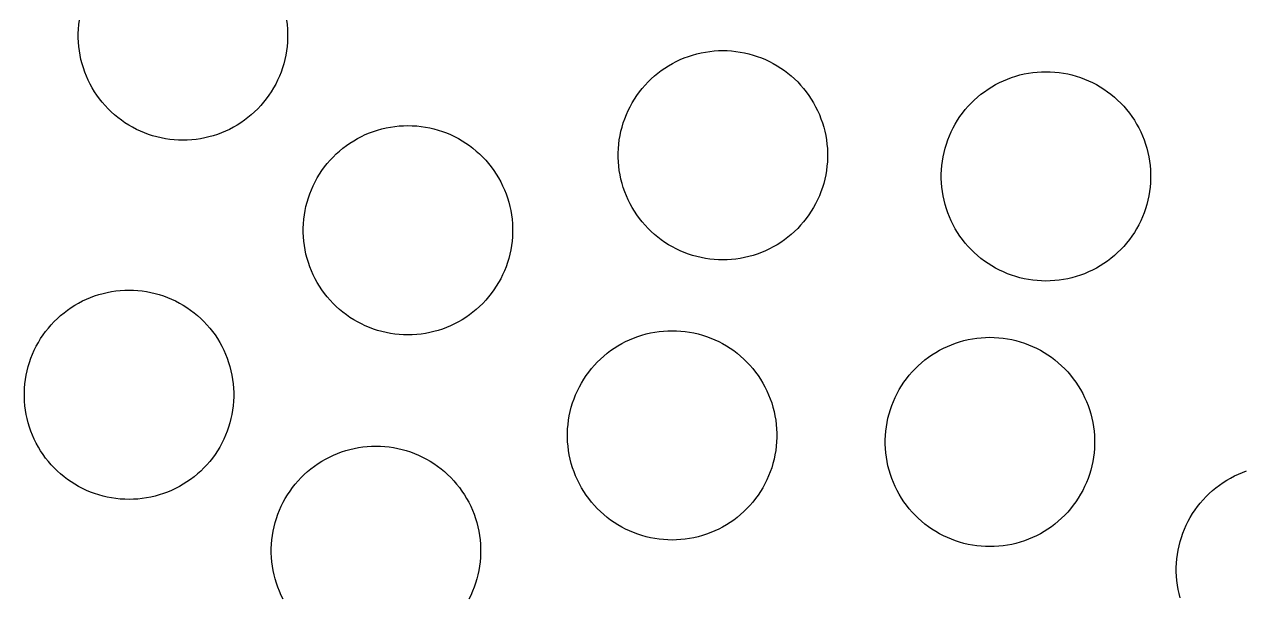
# Model space of a CAD drawing. Header units: metres. Extents: x -102 to 102, y -50 to 50.
# Drawn here: x -64.07 to -45.44, y 9.79 to 18.54 of the extents above; entities that cross this region are included whole.
import ezdxf

# ---------------------------------------------------------------- set-up
doc = ezdxf.new("R2010")
doc.units = ezdxf.units.M

msp = doc.modelspace()

# ---------------------------------------------------------------- linework, layer by layer
for p, q in [((-63.2488, 18.4035), (-63.246, 18.4704)), ((-63.246, 18.4704), (-63.2404, 18.5372)), ((-63.2404, 18.5372), (-63.232, 18.6037)), ((-60.0663, 18.6037), (-60.0579, 18.5372)), ((-60.0579, 18.5372), (-60.0523, 18.4704)), ((-60.0523, 18.4704), (-60.0495, 18.4035)), ((-63.2488, 18.3365), (-63.2488, 18.4035)), ((-63.246, 18.2695), (-63.2488, 18.3365)), ((-63.2404, 18.2027), (-63.246, 18.2695)), ((-60.0523, 18.2695), (-60.0579, 18.2027)), ((-60.0495, 18.3365), (-60.0523, 18.2695)), ((-60.0495, 18.4035), (-60.0495, 18.3365)), ((-63.232, 18.1362), (-63.2404, 18.2027)), ((-63.2208, 18.0702), (-63.232, 18.1362)), ((-60.0663, 18.1362), (-60.0775, 18.0702)), ((-60.0579, 18.2027), (-60.0663, 18.1362)), ((-53.8597, 18.0728), (-53.7952, 18.0908)), ((-53.7952, 18.0908), (-53.7299, 18.1061)), ((-53.7299, 18.1061), (-53.6641, 18.1187)), ((-53.6641, 18.1187), (-53.5978, 18.1285)), ((-53.5978, 18.1285), (-53.5312, 18.1355)), ((-53.5312, 18.1355), (-53.4643, 18.1397)), ((-53.4643, 18.1397), (-53.3973, 18.1411)), ((-53.3973, 18.1411), (-53.3303, 18.1397)), ((-53.3303, 18.1397), (-53.2634, 18.1355)), ((-53.2634, 18.1355), (-53.1968, 18.1285)), ((-53.1968, 18.1285), (-53.1305, 18.1187)), ((-53.1305, 18.1187), (-53.0646, 18.1061)), ((-53.0646, 18.1061), (-52.9994, 18.0908)), ((-52.9994, 18.0908), (-52.9348, 18.0728)), ((-63.2069, 18.0046), (-63.2208, 18.0702)), ((-63.1902, 17.9397), (-63.2069, 18.0046)), ((-63.1709, 17.8755), (-63.1902, 17.9397)), ((-60.1081, 17.9397), (-60.1275, 17.8755)), ((-60.0914, 18.0046), (-60.1081, 17.9397)), ((-60.0775, 18.0702), (-60.0914, 18.0046)), ((-54.2827, 17.8737), (-54.2261, 17.9097)), ((-54.2261, 17.9097), (-54.1681, 17.9432)), ((-54.1681, 17.9432), (-54.1087, 17.9742)), ((-54.1087, 17.9742), (-54.0481, 18.0027)), ((-54.0481, 18.0027), (-53.9863, 18.0287)), ((-53.9863, 18.0287), (-53.9235, 18.0521)), ((-53.9235, 18.0521), (-53.8597, 18.0728)), ((-52.9348, 18.0728), (-52.8711, 18.0521)), ((-52.8711, 18.0521), (-52.8083, 18.0287)), ((-52.8083, 18.0287), (-52.7465, 18.0027)), ((-52.7465, 18.0027), (-52.6859, 17.9742)), ((-52.6859, 17.9742), (-52.6265, 17.9432)), ((-52.6265, 17.9432), (-52.5685, 17.9097)), ((-52.5685, 17.9097), (-52.5119, 17.8737)), ((-63.1488, 17.8123), (-63.1709, 17.8755)), ((-63.1241, 17.7499), (-63.1488, 17.8123)), ((-63.0969, 17.6887), (-63.1241, 17.7499)), ((-60.1742, 17.7499), (-60.2014, 17.6887)), ((-60.1495, 17.8123), (-60.1742, 17.7499)), ((-60.1275, 17.8755), (-60.1495, 17.8123)), ((-54.5405, 17.6605), (-54.4926, 17.7074)), ((-54.4926, 17.7074), (-54.4428, 17.7523)), ((-54.4428, 17.7523), (-54.3911, 17.795)), ((-54.3911, 17.795), (-54.3378, 17.8355)), ((-54.3378, 17.8355), (-54.2827, 17.8737)), ((-52.5119, 17.8737), (-52.4568, 17.8355)), ((-52.4568, 17.8355), (-52.4035, 17.795)), ((-52.4035, 17.795), (-52.3518, 17.7523)), ((-52.3518, 17.7523), (-52.302, 17.7074)), ((-52.302, 17.7074), (-52.2541, 17.6605)), ((-49.1104, 17.6797), (-49.0487, 17.7057)), ((-49.0487, 17.7057), (-48.9858, 17.7291)), ((-48.9858, 17.7291), (-48.9221, 17.7498)), ((-48.9221, 17.7498), (-48.8576, 17.7678)), ((-48.8576, 17.7678), (-48.7923, 17.7831)), ((-48.7923, 17.7831), (-48.7265, 17.7957)), ((-48.7265, 17.7957), (-48.6602, 17.8055)), ((-48.6602, 17.8055), (-48.5935, 17.8125)), ((-48.5935, 17.8125), (-48.5267, 17.8167)), ((-48.5267, 17.8167), (-48.4597, 17.8181)), ((-48.4597, 17.8181), (-48.3927, 17.8167)), ((-48.3927, 17.8167), (-48.3258, 17.8125)), ((-48.3258, 17.8125), (-48.2591, 17.8055)), ((-48.2591, 17.8055), (-48.1928, 17.7957)), ((-48.1928, 17.7957), (-48.127, 17.7831)), ((-48.127, 17.7831), (-48.0618, 17.7678)), ((-48.0618, 17.7678), (-47.9972, 17.7498)), ((-47.9972, 17.7498), (-47.9335, 17.7291)), ((-47.9335, 17.7291), (-47.8707, 17.7057)), ((-47.8707, 17.7057), (-47.8089, 17.6797)), ((-63.0671, 17.6287), (-63.0969, 17.6887)), ((-63.0348, 17.57), (-63.0671, 17.6287)), ((-63.0001, 17.5126), (-63.0348, 17.57)), ((-60.2635, 17.57), (-60.2982, 17.5126)), ((-60.2312, 17.6287), (-60.2635, 17.57)), ((-60.2014, 17.6887), (-60.2312, 17.6287)), ((-54.6717, 17.5084), (-54.6301, 17.561)), ((-54.6301, 17.561), (-54.5863, 17.6117)), ((-54.5863, 17.6117), (-54.5405, 17.6605)), ((-52.2541, 17.6605), (-52.2083, 17.6117)), ((-52.2083, 17.6117), (-52.1645, 17.561)), ((-52.1645, 17.561), (-52.1228, 17.5084)), ((-49.4001, 17.5125), (-49.3451, 17.5507)), ((-49.3451, 17.5507), (-49.2885, 17.5867)), ((-49.2885, 17.5867), (-49.2305, 17.6202)), ((-49.2305, 17.6202), (-49.1711, 17.6512)), ((-49.1711, 17.6512), (-49.1104, 17.6797)), ((-47.8089, 17.6797), (-47.7482, 17.6512)), ((-47.7482, 17.6512), (-47.6889, 17.6202)), ((-47.6889, 17.6202), (-47.6308, 17.5867)), ((-47.6308, 17.5867), (-47.5742, 17.5507)), ((-47.5742, 17.5507), (-47.5192, 17.5125)), ((-62.963, 17.4568), (-63.0001, 17.5126)), ((-62.9236, 17.4026), (-62.963, 17.4568)), ((-62.882, 17.3501), (-62.9236, 17.4026)), ((-62.8382, 17.2994), (-62.882, 17.3501)), ((-60.4163, 17.3501), (-60.4601, 17.2994)), ((-60.3747, 17.4026), (-60.4163, 17.3501)), ((-60.3353, 17.4568), (-60.3747, 17.4026)), ((-60.2982, 17.5126), (-60.3353, 17.4568)), ((-54.8152, 17.2823), (-54.7829, 17.3411)), ((-54.7829, 17.3411), (-54.7482, 17.3984)), ((-54.7482, 17.3984), (-54.7111, 17.4542)), ((-54.7111, 17.4542), (-54.6717, 17.5084)), ((-52.1228, 17.5084), (-52.0835, 17.4542)), ((-52.0835, 17.4542), (-52.0464, 17.3984)), ((-52.0464, 17.3984), (-52.0117, 17.3411)), ((-52.0117, 17.3411), (-51.9794, 17.2823)), ((-49.6487, 17.2887), (-49.6028, 17.3375)), ((-49.6028, 17.3375), (-49.5549, 17.3844)), ((-49.5549, 17.3844), (-49.5051, 17.4293)), ((-49.5051, 17.4293), (-49.4535, 17.472)), ((-49.4535, 17.472), (-49.4001, 17.5125)), ((-47.5192, 17.5125), (-47.4658, 17.472)), ((-47.4658, 17.472), (-47.4142, 17.4293)), ((-47.4142, 17.4293), (-47.3644, 17.3844)), ((-47.3644, 17.3844), (-47.3165, 17.3375)), ((-47.3165, 17.3375), (-47.2706, 17.2887)), ((-62.7923, 17.2505), (-62.8382, 17.2994)), ((-62.7444, 17.2036), (-62.7923, 17.2505)), ((-62.6946, 17.1588), (-62.7444, 17.2036)), ((-62.643, 17.1161), (-62.6946, 17.1588)), ((-60.6037, 17.1588), (-60.6553, 17.1161)), ((-60.5539, 17.2036), (-60.6037, 17.1588)), ((-60.506, 17.2505), (-60.5539, 17.2036)), ((-60.4601, 17.2994), (-60.506, 17.2505)), ((-54.8969, 17.0988), (-54.8723, 17.1611)), ((-54.8723, 17.1611), (-54.845, 17.2223)), ((-54.845, 17.2223), (-54.8152, 17.2823)), ((-51.9794, 17.2823), (-51.9496, 17.2223)), ((-51.9496, 17.2223), (-51.9223, 17.1611)), ((-51.9223, 17.1611), (-51.8977, 17.0988)), ((-49.7735, 17.1312), (-49.7341, 17.1854)), ((-49.7341, 17.1854), (-49.6925, 17.2379)), ((-49.6925, 17.2379), (-49.6487, 17.2887)), ((-47.2706, 17.2887), (-47.2268, 17.2379)), ((-47.2268, 17.2379), (-47.1852, 17.1854)), ((-47.1852, 17.1854), (-47.1458, 17.1312)), ((-62.5896, 17.0755), (-62.643, 17.1161)), ((-62.5346, 17.0373), (-62.5896, 17.0755)), ((-62.478, 17.0014), (-62.5346, 17.0373)), ((-62.42, 16.9679), (-62.478, 17.0014)), ((-62.3606, 16.9368), (-62.42, 16.9679)), ((-60.8784, 16.9679), (-60.9377, 16.9368)), ((-60.8203, 17.0014), (-60.8784, 16.9679)), ((-60.7637, 17.0373), (-60.8203, 17.0014)), ((-60.7087, 17.0755), (-60.7637, 17.0373)), ((-60.6553, 17.1161), (-60.7087, 17.0755)), ((-58.6087, 16.9441), (-58.5434, 16.9594)), ((-58.5434, 16.9594), (-58.4776, 16.9719)), ((-58.4776, 16.9719), (-58.4113, 16.9817)), ((-58.4113, 16.9817), (-58.3447, 16.9887)), ((-58.3447, 16.9887), (-58.2778, 16.9929)), ((-58.2778, 16.9929), (-58.2108, 16.9943)), ((-58.2108, 16.9943), (-58.1438, 16.9929)), ((-58.1438, 16.9929), (-58.0769, 16.9887)), ((-58.0769, 16.9887), (-58.0103, 16.9817)), ((-58.0103, 16.9817), (-57.944, 16.9719)), ((-57.944, 16.9719), (-57.8781, 16.9594)), ((-57.8781, 16.9594), (-57.8129, 16.9441)), ((-54.955, 16.9064), (-54.9384, 16.9713)), ((-54.9384, 16.9713), (-54.919, 17.0355)), ((-54.919, 17.0355), (-54.8969, 17.0988)), ((-51.8977, 17.0988), (-51.8756, 17.0355)), ((-51.8756, 17.0355), (-51.8562, 16.9713)), ((-51.8562, 16.9713), (-51.8396, 16.9064)), ((-49.9074, 16.8993), (-49.8776, 16.9593)), ((-49.8776, 16.9593), (-49.8453, 17.0181)), ((-49.8453, 17.0181), (-49.8106, 17.0754)), ((-49.8106, 17.0754), (-49.7735, 17.1312)), ((-47.1458, 17.1312), (-47.1087, 17.0754)), ((-47.1087, 17.0754), (-47.074, 17.0181)), ((-47.074, 17.0181), (-47.0417, 16.9593)), ((-47.0417, 16.9593), (-47.0119, 16.8993)), ((-62.2999, 16.9083), (-62.3606, 16.9368)), ((-62.2382, 16.8823), (-62.2999, 16.9083)), ((-62.1754, 16.859), (-62.2382, 16.8823)), ((-62.1116, 16.8383), (-62.1754, 16.859)), ((-62.0471, 16.8202), (-62.1116, 16.8383)), ((-61.9818, 16.8049), (-62.0471, 16.8202)), ((-61.916, 16.7924), (-61.9818, 16.8049)), ((-61.8497, 16.7826), (-61.916, 16.7924)), ((-61.7831, 16.7756), (-61.8497, 16.7826)), ((-61.7162, 16.7714), (-61.7831, 16.7756)), ((-61.6492, 16.77), (-61.7162, 16.7714)), ((-61.5822, 16.7714), (-61.6492, 16.77)), ((-61.5153, 16.7756), (-61.5822, 16.7714)), ((-61.4486, 16.7826), (-61.5153, 16.7756)), ((-61.3823, 16.7924), (-61.4486, 16.7826)), ((-61.3165, 16.8049), (-61.3823, 16.7924)), ((-61.2513, 16.8202), (-61.3165, 16.8049)), ((-61.1867, 16.8383), (-61.2513, 16.8202)), ((-61.123, 16.859), (-61.1867, 16.8383)), ((-61.0602, 16.8823), (-61.123, 16.859)), ((-60.9984, 16.9083), (-61.0602, 16.8823)), ((-60.9377, 16.9368), (-60.9984, 16.9083)), ((-59.0396, 16.7629), (-58.9816, 16.7964)), ((-58.9816, 16.7964), (-58.9222, 16.8275)), ((-58.9222, 16.8275), (-58.8616, 16.856)), ((-58.8616, 16.856), (-58.7998, 16.882)), ((-58.7998, 16.882), (-58.737, 16.9053)), ((-58.737, 16.9053), (-58.6732, 16.9261)), ((-58.6732, 16.9261), (-58.6087, 16.9441)), ((-57.8129, 16.9441), (-57.7483, 16.9261)), ((-57.7483, 16.9261), (-57.6846, 16.9053)), ((-57.6846, 16.9053), (-57.6218, 16.882)), ((-57.6218, 16.882), (-57.56, 16.856)), ((-57.56, 16.856), (-57.4994, 16.8275)), ((-57.4994, 16.8275), (-57.44, 16.7964)), ((-57.44, 16.7964), (-57.3819, 16.7629)), ((-54.9885, 16.7083), (-54.9801, 16.7748)), ((-54.9801, 16.7748), (-54.9689, 16.8409)), ((-54.9689, 16.8409), (-54.955, 16.9064)), ((-51.8396, 16.9064), (-51.8257, 16.8409)), ((-51.8257, 16.8409), (-51.8145, 16.7748)), ((-51.8145, 16.7748), (-51.8061, 16.7083)), ((-49.9814, 16.7125), (-49.9593, 16.7758)), ((-49.9593, 16.7758), (-49.9346, 16.8381)), ((-49.9346, 16.8381), (-49.9074, 16.8993)), ((-47.0119, 16.8993), (-46.9847, 16.8381)), ((-46.9847, 16.8381), (-46.96, 16.7758)), ((-46.96, 16.7758), (-46.938, 16.7125)), ((-59.3061, 16.5607), (-59.2563, 16.6055)), ((-59.2563, 16.6055), (-59.2046, 16.6483)), ((-59.2046, 16.6483), (-59.1512, 16.6888)), ((-59.1512, 16.6888), (-59.0962, 16.727)), ((-59.0962, 16.727), (-59.0396, 16.7629)), ((-57.3819, 16.7629), (-57.3254, 16.727)), ((-57.3254, 16.727), (-57.2703, 16.6888)), ((-57.2703, 16.6888), (-57.2169, 16.6483)), ((-57.2169, 16.6483), (-57.1653, 16.6055)), ((-57.1653, 16.6055), (-57.1155, 16.5607)), ((-54.9969, 16.5746), (-54.9941, 16.6415)), ((-54.9941, 16.6415), (-54.9885, 16.7083)), ((-51.8061, 16.7083), (-51.8005, 16.6415)), ((-51.8005, 16.6415), (-51.7977, 16.5746)), ((-50.0174, 16.5834), (-50.0007, 16.6483)), ((-50.0007, 16.6483), (-49.9814, 16.7125)), ((-46.938, 16.7125), (-46.9186, 16.6483)), ((-46.9186, 16.6483), (-46.9019, 16.5834)), ((-59.4852, 16.3617), (-59.4436, 16.4142)), ((-59.4436, 16.4142), (-59.3998, 16.465)), ((-59.3998, 16.465), (-59.3539, 16.5138)), ((-59.3539, 16.5138), (-59.3061, 16.5607)), ((-57.1155, 16.5607), (-57.0676, 16.5138)), ((-57.0676, 16.5138), (-57.0218, 16.465)), ((-57.0218, 16.465), (-56.978, 16.4142)), ((-56.978, 16.4142), (-56.9363, 16.3617)), ((-54.9969, 16.5076), (-54.9969, 16.5746)), ((-54.9941, 16.4406), (-54.9969, 16.5076)), ((-54.9885, 16.3738), (-54.9941, 16.4406)), ((-51.8005, 16.4406), (-51.8061, 16.3738)), ((-51.7977, 16.5076), (-51.8005, 16.4406)), ((-51.7977, 16.5746), (-51.7977, 16.5076)), ((-50.0509, 16.3853), (-50.0425, 16.4518)), ((-50.0425, 16.4518), (-50.0313, 16.5179)), ((-50.0313, 16.5179), (-50.0174, 16.5834)), ((-46.9019, 16.5834), (-46.888, 16.5179)), ((-46.888, 16.5179), (-46.8768, 16.4518)), ((-46.8768, 16.4518), (-46.8684, 16.3853)), ((-59.5964, 16.1943), (-59.5617, 16.2517)), ((-59.5617, 16.2517), (-59.5246, 16.3075)), ((-59.5246, 16.3075), (-59.4852, 16.3617)), ((-56.9363, 16.3617), (-56.8969, 16.3075)), ((-56.8969, 16.3075), (-56.8599, 16.2517)), ((-56.8599, 16.2517), (-56.8251, 16.1943)), ((-54.9801, 16.3073), (-54.9885, 16.3738)), ((-54.9689, 16.2413), (-54.9801, 16.3073)), ((-54.955, 16.1757), (-54.9689, 16.2413)), ((-51.8257, 16.2413), (-51.8396, 16.1757)), ((-51.8145, 16.3073), (-51.8257, 16.2413)), ((-51.8061, 16.3738), (-51.8145, 16.3073)), ((-50.0593, 16.2516), (-50.0565, 16.3185)), ((-50.0593, 16.1846), (-50.0593, 16.2516)), ((-50.0565, 16.3185), (-50.0509, 16.3853)), ((-46.8684, 16.3853), (-46.8628, 16.3185)), ((-46.8628, 16.3185), (-46.86, 16.2516)), ((-46.86, 16.2516), (-46.86, 16.1846)), ((-59.6858, 16.0144), (-59.6585, 16.0756)), ((-59.6585, 16.0756), (-59.6287, 16.1356)), ((-59.6287, 16.1356), (-59.5964, 16.1943)), ((-56.8251, 16.1943), (-56.7929, 16.1356)), ((-56.7929, 16.1356), (-56.7631, 16.0756)), ((-56.7631, 16.0756), (-56.7358, 16.0144)), ((-54.9384, 16.1108), (-54.955, 16.1757)), ((-54.919, 16.0466), (-54.9384, 16.1108)), ((-54.8969, 15.9834), (-54.919, 16.0466)), ((-51.8756, 16.0466), (-51.8977, 15.9834)), ((-51.8562, 16.1108), (-51.8756, 16.0466)), ((-51.8396, 16.1757), (-51.8562, 16.1108)), ((-50.0565, 16.1176), (-50.0593, 16.1846)), ((-50.0509, 16.0508), (-50.0565, 16.1176)), ((-50.0425, 15.9843), (-50.0509, 16.0508)), ((-46.8684, 16.0508), (-46.8768, 15.9843)), ((-46.8628, 16.1176), (-46.8684, 16.0508)), ((-46.86, 16.1846), (-46.8628, 16.1176)), ((-59.7518, 15.8246), (-59.7325, 15.8888)), ((-59.7325, 15.8888), (-59.7104, 15.9521)), ((-59.7104, 15.9521), (-59.6858, 16.0144)), ((-56.7358, 16.0144), (-56.7111, 15.9521)), ((-56.7111, 15.9521), (-56.6891, 15.8888)), ((-56.6891, 15.8888), (-56.6697, 15.8246)), ((-54.8723, 15.9211), (-54.8969, 15.9834)), ((-54.845, 15.8598), (-54.8723, 15.9211)), ((-54.8152, 15.7998), (-54.845, 15.8598)), ((-51.9496, 15.8598), (-51.9794, 15.7998)), ((-51.9223, 15.9211), (-51.9496, 15.8598)), ((-51.8977, 15.9834), (-51.9223, 15.9211)), ((-50.0313, 15.9183), (-50.0425, 15.9843)), ((-50.0174, 15.8527), (-50.0313, 15.9183)), ((-50.0007, 15.7878), (-50.0174, 15.8527)), ((-46.9019, 15.8527), (-46.9186, 15.7878)), ((-46.888, 15.9183), (-46.9019, 15.8527)), ((-46.8768, 15.9843), (-46.888, 15.9183)), ((-59.7936, 15.6281), (-59.7824, 15.6942)), ((-59.7824, 15.6942), (-59.7685, 15.7597)), ((-59.7685, 15.7597), (-59.7518, 15.8246)), ((-56.6697, 15.8246), (-56.6531, 15.7597)), ((-56.6531, 15.7597), (-56.6391, 15.6942)), ((-56.6391, 15.6942), (-56.6279, 15.6281)), ((-54.7829, 15.7411), (-54.8152, 15.7998)), ((-54.7482, 15.6838), (-54.7829, 15.7411)), ((-54.7111, 15.6279), (-54.7482, 15.6838)), ((-52.0464, 15.6838), (-52.0835, 15.6279)), ((-52.0117, 15.7411), (-52.0464, 15.6838)), ((-51.9794, 15.7998), (-52.0117, 15.7411)), ((-49.9814, 15.7236), (-50.0007, 15.7878)), ((-49.9593, 15.6604), (-49.9814, 15.7236)), ((-49.9346, 15.598), (-49.9593, 15.6604)), ((-46.96, 15.6604), (-46.9847, 15.598)), ((-46.938, 15.7236), (-46.96, 15.6604)), ((-46.9186, 15.7878), (-46.938, 15.7236)), ((-59.8104, 15.4279), (-59.8076, 15.4948)), ((-59.8076, 15.4948), (-59.802, 15.5616)), ((-59.802, 15.5616), (-59.7936, 15.6281)), ((-56.6279, 15.6281), (-56.6196, 15.5616)), ((-56.6196, 15.5616), (-56.6139, 15.4948)), ((-56.6139, 15.4948), (-56.6111, 15.4279)), ((-54.6717, 15.5737), (-54.7111, 15.6279)), ((-54.6301, 15.5212), (-54.6717, 15.5737)), ((-54.5863, 15.4705), (-54.6301, 15.5212)), ((-54.5405, 15.4216), (-54.5863, 15.4705)), ((-52.2083, 15.4705), (-52.2541, 15.4216)), ((-52.1645, 15.5212), (-52.2083, 15.4705)), ((-52.1228, 15.5737), (-52.1645, 15.5212)), ((-52.0835, 15.6279), (-52.1228, 15.5737)), ((-49.9074, 15.5368), (-49.9346, 15.598)), ((-49.8776, 15.4768), (-49.9074, 15.5368)), ((-49.8453, 15.4181), (-49.8776, 15.4768)), ((-47.0417, 15.4768), (-47.074, 15.4181)), ((-47.0119, 15.5368), (-47.0417, 15.4768)), ((-46.9847, 15.598), (-47.0119, 15.5368)), ((-59.8104, 15.3608), (-59.8104, 15.4279)), ((-59.8076, 15.2939), (-59.8104, 15.3608)), ((-59.802, 15.2271), (-59.8076, 15.2939)), ((-56.6139, 15.2939), (-56.6196, 15.2271)), ((-56.6111, 15.3608), (-56.6139, 15.2939)), ((-56.6111, 15.4279), (-56.6111, 15.3608)), ((-54.4926, 15.3747), (-54.5405, 15.4216)), ((-54.4428, 15.3299), (-54.4926, 15.3747)), ((-54.3911, 15.2872), (-54.4428, 15.3299)), ((-54.3378, 15.2467), (-54.3911, 15.2872)), ((-52.4035, 15.2872), (-52.4568, 15.2467)), ((-52.3518, 15.3299), (-52.4035, 15.2872)), ((-52.302, 15.3747), (-52.3518, 15.3299)), ((-52.2541, 15.4216), (-52.302, 15.3747)), ((-49.8106, 15.3607), (-49.8453, 15.4181)), ((-49.7735, 15.3049), (-49.8106, 15.3607)), ((-49.7341, 15.2507), (-49.7735, 15.3049)), ((-47.1458, 15.3049), (-47.1852, 15.2507)), ((-47.1087, 15.3607), (-47.1458, 15.3049)), ((-47.074, 15.4181), (-47.1087, 15.3607)), ((-59.7936, 15.1606), (-59.802, 15.2271)), ((-59.7824, 15.0945), (-59.7936, 15.1606)), ((-59.7685, 15.029), (-59.7824, 15.0945)), ((-56.6391, 15.0945), (-56.6531, 15.029)), ((-56.6279, 15.1606), (-56.6391, 15.0945)), ((-56.6196, 15.2271), (-56.6279, 15.1606)), ((-54.2827, 15.2084), (-54.3378, 15.2467)), ((-54.2261, 15.1725), (-54.2827, 15.2084)), ((-54.1681, 15.139), (-54.2261, 15.1725)), ((-54.1087, 15.1079), (-54.1681, 15.139)), ((-54.0481, 15.0794), (-54.1087, 15.1079)), ((-52.6859, 15.1079), (-52.7465, 15.0794)), ((-52.6265, 15.139), (-52.6859, 15.1079)), ((-52.5685, 15.1725), (-52.6265, 15.139)), ((-52.5119, 15.2084), (-52.5685, 15.1725)), ((-52.4568, 15.2467), (-52.5119, 15.2084)), ((-49.6925, 15.1982), (-49.7341, 15.2507)), ((-49.6487, 15.1475), (-49.6925, 15.1982)), ((-49.6028, 15.0986), (-49.6487, 15.1475)), ((-49.5549, 15.0517), (-49.6028, 15.0986)), ((-47.3165, 15.0986), (-47.3644, 15.0517)), ((-47.2706, 15.1475), (-47.3165, 15.0986)), ((-47.2268, 15.1982), (-47.2706, 15.1475)), ((-47.1852, 15.2507), (-47.2268, 15.1982)), ((-59.7518, 14.9641), (-59.7685, 15.029)), ((-59.7325, 14.8999), (-59.7518, 14.9641)), ((-56.6697, 14.9641), (-56.6891, 14.8999)), ((-56.6531, 15.029), (-56.6697, 14.9641)), ((-53.9863, 15.0534), (-54.0481, 15.0794)), ((-53.9235, 15.0301), (-53.9863, 15.0534)), ((-53.8597, 15.0094), (-53.9235, 15.0301)), ((-53.7952, 14.9913), (-53.8597, 15.0094)), ((-53.7299, 14.976), (-53.7952, 14.9913)), ((-53.6641, 14.9635), (-53.7299, 14.976)), ((-53.5978, 14.9537), (-53.6641, 14.9635)), ((-53.5312, 14.9467), (-53.5978, 14.9537)), ((-53.4643, 14.9425), (-53.5312, 14.9467)), ((-53.3973, 14.9411), (-53.4643, 14.9425)), ((-53.3303, 14.9425), (-53.3973, 14.9411)), ((-53.2634, 14.9467), (-53.3303, 14.9425)), ((-53.1968, 14.9537), (-53.2634, 14.9467)), ((-53.1305, 14.9635), (-53.1968, 14.9537)), ((-53.0646, 14.976), (-53.1305, 14.9635)), ((-52.9994, 14.9913), (-53.0646, 14.976)), ((-52.9348, 15.0094), (-52.9994, 14.9913)), ((-52.8711, 15.0301), (-52.9348, 15.0094)), ((-52.8083, 15.0534), (-52.8711, 15.0301)), ((-52.7465, 15.0794), (-52.8083, 15.0534)), ((-49.5051, 15.0069), (-49.5549, 15.0517)), ((-49.4535, 14.9642), (-49.5051, 15.0069)), ((-49.4001, 14.9236), (-49.4535, 14.9642)), ((-49.3451, 14.8854), (-49.4001, 14.9236)), ((-47.5192, 14.9236), (-47.5742, 14.8854)), ((-47.4658, 14.9642), (-47.5192, 14.9236)), ((-47.4142, 15.0069), (-47.4658, 14.9642)), ((-47.3644, 15.0517), (-47.4142, 15.0069)), ((-59.7104, 14.8366), (-59.7325, 14.8999)), ((-59.6858, 14.7743), (-59.7104, 14.8366)), ((-59.6585, 14.7131), (-59.6858, 14.7743)), ((-56.7358, 14.7743), (-56.7631, 14.7131)), ((-56.7111, 14.8366), (-56.7358, 14.7743)), ((-56.6891, 14.8999), (-56.7111, 14.8366)), ((-49.2885, 14.8495), (-49.3451, 14.8854)), ((-49.2305, 14.816), (-49.2885, 14.8495)), ((-49.1711, 14.7849), (-49.2305, 14.816)), ((-49.1104, 14.7564), (-49.1711, 14.7849)), ((-49.0487, 14.7304), (-49.1104, 14.7564)), ((-48.9858, 14.7071), (-49.0487, 14.7304)), ((-47.8707, 14.7304), (-47.9335, 14.7071)), ((-47.8089, 14.7564), (-47.8707, 14.7304)), ((-47.7482, 14.7849), (-47.8089, 14.7564)), ((-47.6889, 14.816), (-47.7482, 14.7849)), ((-47.6308, 14.8495), (-47.6889, 14.816)), ((-47.5742, 14.8854), (-47.6308, 14.8495)), ((-59.6287, 14.6531), (-59.6585, 14.7131)), ((-59.5964, 14.5943), (-59.6287, 14.6531)), ((-59.5617, 14.537), (-59.5964, 14.5943)), ((-59.5246, 14.4812), (-59.5617, 14.537)), ((-56.8599, 14.537), (-56.8969, 14.4812)), ((-56.8251, 14.5943), (-56.8599, 14.537)), ((-56.7929, 14.6531), (-56.8251, 14.5943)), ((-56.7631, 14.7131), (-56.7929, 14.6531)), ((-48.9221, 14.6864), (-48.9858, 14.7071)), ((-48.8576, 14.6683), (-48.9221, 14.6864)), ((-48.7923, 14.653), (-48.8576, 14.6683)), ((-48.7265, 14.6405), (-48.7923, 14.653)), ((-48.6602, 14.6307), (-48.7265, 14.6405)), ((-48.5935, 14.6237), (-48.6602, 14.6307)), ((-48.5267, 14.6195), (-48.5935, 14.6237)), ((-48.4597, 14.6181), (-48.5267, 14.6195)), ((-48.3927, 14.6195), (-48.4597, 14.6181)), ((-48.3258, 14.6237), (-48.3927, 14.6195)), ((-48.2591, 14.6307), (-48.3258, 14.6237)), ((-48.1928, 14.6405), (-48.2591, 14.6307)), ((-48.127, 14.653), (-48.1928, 14.6405)), ((-48.0618, 14.6683), (-48.127, 14.653)), ((-47.9972, 14.6864), (-48.0618, 14.6683)), ((-47.9335, 14.7071), (-47.9972, 14.6864)), ((-63.1232, 14.3414), (-63.0614, 14.3674)), ((-63.0614, 14.3674), (-62.9986, 14.3907)), ((-62.9986, 14.3907), (-62.9349, 14.4115)), ((-62.9349, 14.4115), (-62.8703, 14.4295)), ((-62.8703, 14.4295), (-62.8051, 14.4448)), ((-62.8051, 14.4448), (-62.7393, 14.4574)), ((-62.7393, 14.4574), (-62.673, 14.4671)), ((-62.673, 14.4671), (-62.6063, 14.4741)), ((-62.6063, 14.4741), (-62.5394, 14.4783)), ((-62.5394, 14.4783), (-62.4724, 14.4798)), ((-62.4724, 14.4798), (-62.4054, 14.4783)), ((-62.4054, 14.4783), (-62.3385, 14.4741)), ((-62.3385, 14.4741), (-62.2719, 14.4671)), ((-62.2719, 14.4671), (-62.2056, 14.4574)), ((-62.2056, 14.4574), (-62.1398, 14.4448)), ((-62.1398, 14.4448), (-62.0745, 14.4295)), ((-62.0745, 14.4295), (-62.01, 14.4115)), ((-62.01, 14.4115), (-61.9462, 14.3907)), ((-61.9462, 14.3907), (-61.8834, 14.3674)), ((-61.8834, 14.3674), (-61.8216, 14.3414)), ((-59.4852, 14.427), (-59.5246, 14.4812)), ((-59.4436, 14.3745), (-59.4852, 14.427)), ((-59.3998, 14.3237), (-59.4436, 14.3745)), ((-56.978, 14.3745), (-57.0218, 14.3237)), ((-56.9363, 14.427), (-56.978, 14.3745)), ((-56.8969, 14.4812), (-56.9363, 14.427)), ((-63.4663, 14.1337), (-63.4129, 14.1742)), ((-63.4129, 14.1742), (-63.3578, 14.2124)), ((-63.3578, 14.2124), (-63.3013, 14.2483)), ((-63.3013, 14.2483), (-63.2432, 14.2818)), ((-63.2432, 14.2818), (-63.1838, 14.3129)), ((-63.1838, 14.3129), (-63.1232, 14.3414)), ((-61.8216, 14.3414), (-61.761, 14.3129)), ((-61.761, 14.3129), (-61.7016, 14.2818)), ((-61.7016, 14.2818), (-61.6436, 14.2483)), ((-61.6436, 14.2483), (-61.587, 14.2124)), ((-61.587, 14.2124), (-61.532, 14.1742)), ((-61.532, 14.1742), (-61.4786, 14.1337)), ((-59.3539, 14.2749), (-59.3998, 14.3237)), ((-59.3061, 14.228), (-59.3539, 14.2749)), ((-59.2563, 14.1832), (-59.3061, 14.228)), ((-59.2046, 14.1404), (-59.2563, 14.1832)), ((-57.1653, 14.1832), (-57.2169, 14.1404)), ((-57.1155, 14.228), (-57.1653, 14.1832)), ((-57.0676, 14.2749), (-57.1155, 14.228)), ((-57.0218, 14.3237), (-57.0676, 14.2749)), ((-63.6615, 13.9504), (-63.6156, 13.9992)), ((-63.6156, 13.9992), (-63.5677, 14.0461)), ((-63.5677, 14.0461), (-63.5179, 14.0909)), ((-63.5179, 14.0909), (-63.4663, 14.1337)), ((-61.4786, 14.1337), (-61.427, 14.0909)), ((-61.427, 14.0909), (-61.3772, 14.0461)), ((-61.3772, 14.0461), (-61.3293, 13.9992)), ((-61.3293, 13.9992), (-61.2834, 13.9504)), ((-59.1512, 14.0999), (-59.2046, 14.1404)), ((-59.0962, 14.0617), (-59.1512, 14.0999)), ((-59.0396, 14.0258), (-59.0962, 14.0617)), ((-58.9816, 13.9922), (-59.0396, 14.0258)), ((-58.9222, 13.9612), (-58.9816, 13.9922)), ((-57.44, 13.9922), (-57.4994, 13.9612)), ((-57.3819, 14.0258), (-57.44, 13.9922)), ((-57.3254, 14.0617), (-57.3819, 14.0258)), ((-57.2703, 14.0999), (-57.3254, 14.0617)), ((-57.2169, 14.1404), (-57.2703, 14.0999)), ((-63.8233, 13.7371), (-63.7863, 13.7929)), ((-63.7863, 13.7929), (-63.7469, 13.8471)), ((-63.7469, 13.8471), (-63.7052, 13.8996)), ((-63.7052, 13.8996), (-63.6615, 13.9504)), ((-61.2834, 13.9504), (-61.2396, 13.8996)), ((-61.2396, 13.8996), (-61.198, 13.8471)), ((-61.198, 13.8471), (-61.1586, 13.7929)), ((-61.1586, 13.7929), (-61.1215, 13.7371)), ((-58.8616, 13.9327), (-58.9222, 13.9612)), ((-58.7998, 13.9067), (-58.8616, 13.9327)), ((-58.737, 13.8833), (-58.7998, 13.9067)), ((-58.6732, 13.8626), (-58.737, 13.8833)), ((-58.6087, 13.8446), (-58.6732, 13.8626)), ((-58.5434, 13.8293), (-58.6087, 13.8446)), ((-58.4776, 13.8168), (-58.5434, 13.8293)), ((-58.4113, 13.807), (-58.4776, 13.8168)), ((-58.3447, 13.8), (-58.4113, 13.807)), ((-58.2778, 13.7957), (-58.3447, 13.8)), ((-58.2108, 13.7943), (-58.2778, 13.7957)), ((-58.1438, 13.7957), (-58.2108, 13.7943)), ((-58.0769, 13.8), (-58.1438, 13.7957)), ((-58.0103, 13.807), (-58.0769, 13.8)), ((-57.944, 13.8168), (-58.0103, 13.807)), ((-57.8781, 13.8293), (-57.944, 13.8168)), ((-57.8129, 13.8446), (-57.8781, 13.8293)), ((-57.7483, 13.8626), (-57.8129, 13.8446)), ((-57.6846, 13.8833), (-57.7483, 13.8626)), ((-57.6218, 13.9067), (-57.6846, 13.8833)), ((-57.56, 13.9327), (-57.6218, 13.9067)), ((-57.4994, 13.9612), (-57.56, 13.9327)), ((-54.6988, 13.77), (-54.6351, 13.7907)), ((-54.6351, 13.7907), (-54.5705, 13.8087)), ((-54.5705, 13.8087), (-54.5053, 13.824)), ((-54.5053, 13.824), (-54.4394, 13.8365)), ((-54.4394, 13.8365), (-54.3731, 13.8463)), ((-54.3731, 13.8463), (-54.3065, 13.8533)), ((-54.3065, 13.8533), (-54.2396, 13.8576)), ((-54.2396, 13.8576), (-54.1726, 13.859)), ((-54.1726, 13.859), (-54.1056, 13.8576)), ((-54.1056, 13.8576), (-54.0387, 13.8533)), ((-54.0387, 13.8533), (-53.9721, 13.8463)), ((-53.9721, 13.8463), (-53.9058, 13.8365)), ((-53.9058, 13.8365), (-53.84, 13.824)), ((-53.84, 13.824), (-53.7747, 13.8087)), ((-53.7747, 13.8087), (-53.7102, 13.7907)), ((-53.7102, 13.7907), (-53.6464, 13.77)), ((-63.9202, 13.561), (-63.8904, 13.621)), ((-63.8904, 13.621), (-63.8581, 13.6797)), ((-63.8581, 13.6797), (-63.8233, 13.7371)), ((-61.1215, 13.7371), (-61.0868, 13.6797)), ((-61.0868, 13.6797), (-61.0545, 13.621)), ((-61.0545, 13.621), (-61.0247, 13.561)), ((-55.058, 13.5916), (-55.0014, 13.6275)), ((-55.0014, 13.6275), (-54.9434, 13.661)), ((-54.9434, 13.661), (-54.884, 13.6921)), ((-54.884, 13.6921), (-54.8234, 13.7206)), ((-54.8234, 13.7206), (-54.7616, 13.7466)), ((-54.7616, 13.7466), (-54.6988, 13.77)), ((-53.6464, 13.77), (-53.5836, 13.7466)), ((-53.5836, 13.7466), (-53.5218, 13.7206)), ((-53.5218, 13.7206), (-53.4612, 13.6921)), ((-53.4612, 13.6921), (-53.4018, 13.661)), ((-53.4018, 13.661), (-53.3438, 13.6275)), ((-53.3438, 13.6275), (-53.2872, 13.5916)), ((-50.0274, 13.5904), (-49.9667, 13.6189)), ((-49.9667, 13.6189), (-49.9049, 13.6449)), ((-49.9049, 13.6449), (-49.8421, 13.6682)), ((-49.8421, 13.6682), (-49.7784, 13.6889)), ((-49.7784, 13.6889), (-49.7139, 13.707)), ((-49.7139, 13.707), (-49.6486, 13.7223)), ((-49.6486, 13.7223), (-49.5828, 13.7348)), ((-49.5828, 13.7348), (-49.5165, 13.7446)), ((-49.5165, 13.7446), (-49.4498, 13.7516)), ((-49.4498, 13.7516), (-49.3829, 13.7558)), ((-49.3829, 13.7558), (-49.3159, 13.7572)), ((-49.3159, 13.7572), (-49.2489, 13.7558)), ((-49.2489, 13.7558), (-49.1821, 13.7516)), ((-49.1821, 13.7516), (-49.1154, 13.7446)), ((-49.1154, 13.7446), (-49.0491, 13.7348)), ((-49.0491, 13.7348), (-48.9833, 13.7223)), ((-48.9833, 13.7223), (-48.918, 13.707)), ((-48.918, 13.707), (-48.8535, 13.6889)), ((-48.8535, 13.6889), (-48.7897, 13.6682)), ((-48.7897, 13.6682), (-48.7269, 13.6449)), ((-48.7269, 13.6449), (-48.6652, 13.6189)), ((-48.6652, 13.6189), (-48.6045, 13.5904)), ((-63.9941, 13.3742), (-63.9721, 13.4375)), ((-63.9721, 13.4375), (-63.9474, 13.4998)), ((-63.9474, 13.4998), (-63.9202, 13.561)), ((-61.0247, 13.561), (-60.9974, 13.4998)), ((-60.9974, 13.4998), (-60.9728, 13.4375)), ((-60.9728, 13.4375), (-60.9507, 13.3742)), ((-55.3158, 13.3784), (-55.2679, 13.4253)), ((-55.2679, 13.4253), (-55.2181, 13.4702)), ((-55.2181, 13.4702), (-55.1664, 13.5129)), ((-55.1664, 13.5129), (-55.1131, 13.5534)), ((-55.1131, 13.5534), (-55.058, 13.5916)), ((-53.2872, 13.5916), (-53.2321, 13.5534)), ((-53.2321, 13.5534), (-53.1788, 13.5129)), ((-53.1788, 13.5129), (-53.1271, 13.4702)), ((-53.1271, 13.4702), (-53.0773, 13.4253)), ((-53.0773, 13.4253), (-53.0294, 13.3784)), ((-50.3098, 13.4111), (-50.2564, 13.4516)), ((-50.2564, 13.4516), (-50.2014, 13.4899)), ((-50.2014, 13.4899), (-50.1448, 13.5258)), ((-50.1448, 13.5258), (-50.0867, 13.5593)), ((-50.0867, 13.5593), (-50.0274, 13.5904)), ((-48.6045, 13.5904), (-48.5451, 13.5593)), ((-48.5451, 13.5593), (-48.4871, 13.5258)), ((-48.4871, 13.5258), (-48.4305, 13.4899)), ((-48.4305, 13.4899), (-48.3755, 13.4516)), ((-48.3755, 13.4516), (-48.3221, 13.4111)), ((-64.0441, 13.1796), (-64.0302, 13.2451)), ((-64.0302, 13.2451), (-64.0135, 13.31)), ((-64.0135, 13.31), (-63.9941, 13.3742)), ((-60.9507, 13.3742), (-60.9314, 13.31)), ((-60.9314, 13.31), (-60.9147, 13.2451)), ((-60.9147, 13.2451), (-60.9008, 13.1796)), ((-55.4471, 13.2263), (-55.4054, 13.2788)), ((-55.4054, 13.2788), (-55.3616, 13.3296)), ((-55.3616, 13.3296), (-55.3158, 13.3784)), ((-53.0294, 13.3784), (-52.9836, 13.3296)), ((-52.9836, 13.3296), (-52.9398, 13.2788)), ((-52.9398, 13.2788), (-52.8982, 13.2263)), ((-50.505, 13.2278), (-50.4591, 13.2767)), ((-50.4591, 13.2767), (-50.4112, 13.3236)), ((-50.4112, 13.3236), (-50.3614, 13.3684)), ((-50.3614, 13.3684), (-50.3098, 13.4111)), ((-48.3221, 13.4111), (-48.2705, 13.3684)), ((-48.2705, 13.3684), (-48.2207, 13.3236)), ((-48.2207, 13.3236), (-48.1728, 13.2767)), ((-48.1728, 13.2767), (-48.1269, 13.2278)), ((-64.0693, 12.9802), (-64.0637, 13.047)), ((-64.0637, 13.047), (-64.0553, 13.1135)), ((-64.0553, 13.1135), (-64.0441, 13.1796)), ((-60.9008, 13.1796), (-60.8896, 13.1135)), ((-60.8896, 13.1135), (-60.8812, 13.047)), ((-60.8812, 13.047), (-60.8756, 12.9802)), ((-55.5905, 13.0002), (-55.5583, 13.059)), ((-55.5583, 13.059), (-55.5235, 13.1163)), ((-55.5235, 13.1163), (-55.4865, 13.1721)), ((-55.4865, 13.1721), (-55.4471, 13.2263)), ((-52.8982, 13.2263), (-52.8588, 13.1721)), ((-52.8588, 13.1721), (-52.8217, 13.1163)), ((-52.8217, 13.1163), (-52.787, 13.059)), ((-52.787, 13.059), (-52.7547, 13.0002)), ((-50.6669, 13.0145), (-50.6298, 13.0704)), ((-50.6298, 13.0704), (-50.5904, 13.1246)), ((-50.5904, 13.1246), (-50.5488, 13.1771)), ((-50.5488, 13.1771), (-50.505, 13.2278)), ((-48.1269, 13.2278), (-48.0831, 13.1771)), ((-48.0831, 13.1771), (-48.0415, 13.1246)), ((-48.0415, 13.1246), (-48.0021, 13.0704)), ((-48.0021, 13.0704), (-47.965, 13.0145)), ((-64.0721, 12.9133), (-64.0693, 12.9802)), ((-64.0721, 12.8462), (-64.0721, 12.9133)), ((-60.8756, 12.9802), (-60.8728, 12.9133)), ((-60.8728, 12.9133), (-60.8728, 12.8462)), ((-55.6723, 12.8167), (-55.6476, 12.879)), ((-55.6476, 12.879), (-55.6203, 12.9402)), ((-55.6203, 12.9402), (-55.5905, 13.0002)), ((-52.7547, 13.0002), (-52.7249, 12.9402)), ((-52.7249, 12.9402), (-52.6976, 12.879)), ((-52.6976, 12.879), (-52.673, 12.8167)), ((-50.7637, 12.8385), (-50.7339, 12.8985)), ((-50.7339, 12.8985), (-50.7016, 12.9572)), ((-50.7016, 12.9572), (-50.6669, 13.0145)), ((-47.965, 13.0145), (-47.9303, 12.9572)), ((-47.9303, 12.9572), (-47.898, 12.8985)), ((-47.898, 12.8985), (-47.8682, 12.8385)), ((-64.0693, 12.7793), (-64.0721, 12.8462)), ((-64.0637, 12.7125), (-64.0693, 12.7793)), ((-64.0553, 12.646), (-64.0637, 12.7125)), ((-60.8812, 12.7125), (-60.8896, 12.646)), ((-60.8756, 12.7793), (-60.8812, 12.7125)), ((-60.8728, 12.8462), (-60.8756, 12.7793)), ((-55.7303, 12.6243), (-55.7137, 12.6892)), ((-55.7137, 12.6892), (-55.6943, 12.7534)), ((-55.6943, 12.7534), (-55.6723, 12.8167)), ((-52.673, 12.8167), (-52.6509, 12.7534)), ((-52.6509, 12.7534), (-52.6315, 12.6892)), ((-52.6315, 12.6892), (-52.6149, 12.6243)), ((-50.8376, 12.6517), (-50.8156, 12.7149)), ((-50.8156, 12.7149), (-50.7909, 12.7773)), ((-50.7909, 12.7773), (-50.7637, 12.8385)), ((-47.8682, 12.8385), (-47.841, 12.7773)), ((-47.841, 12.7773), (-47.8163, 12.7149)), ((-47.8163, 12.7149), (-47.7943, 12.6517)), ((-64.0441, 12.5799), (-64.0553, 12.646)), ((-64.0302, 12.5144), (-64.0441, 12.5799)), ((-64.0135, 12.4495), (-64.0302, 12.5144)), ((-60.9147, 12.5144), (-60.9314, 12.4495)), ((-60.9008, 12.5799), (-60.9147, 12.5144)), ((-60.8896, 12.646), (-60.9008, 12.5799)), ((-55.7638, 12.4262), (-55.7554, 12.4927)), ((-55.7554, 12.4927), (-55.7443, 12.5588)), ((-55.7443, 12.5588), (-55.7303, 12.6243)), ((-52.6149, 12.6243), (-52.601, 12.5588)), ((-52.601, 12.5588), (-52.5898, 12.4927)), ((-52.5898, 12.4927), (-52.5814, 12.4262)), ((-50.8876, 12.457), (-50.8737, 12.5226)), ((-50.8737, 12.5226), (-50.857, 12.5875)), ((-50.857, 12.5875), (-50.8376, 12.6517)), ((-47.7943, 12.6517), (-47.7749, 12.5875)), ((-47.7749, 12.5875), (-47.7582, 12.5226)), ((-47.7582, 12.5226), (-47.7443, 12.457)), ((-63.9941, 12.3853), (-64.0135, 12.4495)), ((-63.9721, 12.322), (-63.9941, 12.3853)), ((-63.9474, 12.2597), (-63.9721, 12.322)), ((-60.9728, 12.322), (-60.9974, 12.2597)), ((-60.9507, 12.3853), (-60.9728, 12.322)), ((-60.9314, 12.4495), (-60.9507, 12.3853)), ((-55.7723, 12.2925), (-55.7695, 12.3594)), ((-55.7695, 12.3594), (-55.7638, 12.4262)), ((-52.5814, 12.4262), (-52.5758, 12.3594)), ((-52.5758, 12.3594), (-52.573, 12.2925)), ((-50.9128, 12.2577), (-50.9072, 12.3245)), ((-50.9072, 12.3245), (-50.8988, 12.391)), ((-50.8988, 12.391), (-50.8876, 12.457)), ((-47.7443, 12.457), (-47.7331, 12.391)), ((-47.7331, 12.391), (-47.7247, 12.3245)), ((-47.7247, 12.3245), (-47.7191, 12.2577)), ((-63.9202, 12.1985), (-63.9474, 12.2597)), ((-63.8904, 12.1385), (-63.9202, 12.1985)), ((-63.8581, 12.0798), (-63.8904, 12.1385)), ((-61.0545, 12.1385), (-61.0868, 12.0798)), ((-61.0247, 12.1985), (-61.0545, 12.1385)), ((-60.9974, 12.2597), (-61.0247, 12.1985)), ((-55.7723, 12.2254), (-55.7723, 12.2925)), ((-55.7695, 12.1585), (-55.7723, 12.2254)), ((-55.7638, 12.0917), (-55.7695, 12.1585)), ((-52.5758, 12.1585), (-52.5814, 12.0917)), ((-52.573, 12.2254), (-52.5758, 12.1585)), ((-52.573, 12.2925), (-52.573, 12.2254)), ((-50.9156, 12.1907), (-50.9128, 12.2577)), ((-50.9156, 12.1237), (-50.9156, 12.1907)), ((-50.9128, 12.0568), (-50.9156, 12.1237)), ((-47.7191, 12.2577), (-47.7163, 12.1907)), ((-47.7163, 12.1237), (-47.7191, 12.0568)), ((-47.7163, 12.1907), (-47.7163, 12.1237)), ((-63.8233, 12.0224), (-63.8581, 12.0798)), ((-63.7863, 11.9666), (-63.8233, 12.0224)), ((-63.7469, 11.9124), (-63.7863, 11.9666)), ((-61.1586, 11.9666), (-61.198, 11.9124)), ((-61.1215, 12.0224), (-61.1586, 11.9666)), ((-61.0868, 12.0798), (-61.1215, 12.0224)), ((-59.4693, 11.8965), (-59.4099, 11.9275)), ((-59.4099, 11.9275), (-59.3493, 11.956)), ((-59.3493, 11.956), (-59.2875, 11.982)), ((-59.2875, 11.982), (-59.2247, 12.0054)), ((-59.2247, 12.0054), (-59.161, 12.0261)), ((-59.161, 12.0261), (-59.0964, 12.0441)), ((-59.0964, 12.0441), (-59.0312, 12.0594)), ((-59.0312, 12.0594), (-58.9654, 12.072)), ((-58.9654, 12.072), (-58.8991, 12.0818)), ((-58.8991, 12.0818), (-58.8324, 12.0888)), ((-58.8324, 12.0888), (-58.7655, 12.093)), ((-58.7655, 12.093), (-58.6985, 12.0944)), ((-58.6985, 12.0944), (-58.6315, 12.093)), ((-58.6315, 12.093), (-58.5647, 12.0888)), ((-58.5647, 12.0888), (-58.498, 12.0818)), ((-58.498, 12.0818), (-58.4317, 12.072)), ((-58.4317, 12.072), (-58.3659, 12.0594)), ((-58.3659, 12.0594), (-58.3006, 12.0441)), ((-58.3006, 12.0441), (-58.2361, 12.0261)), ((-58.2361, 12.0261), (-58.1723, 12.0054)), ((-58.1723, 12.0054), (-58.1095, 11.982)), ((-58.1095, 11.982), (-58.0478, 11.956)), ((-58.0478, 11.956), (-57.9871, 11.9275)), ((-57.9871, 11.9275), (-57.9277, 11.8965)), ((-55.7554, 12.0252), (-55.7638, 12.0917)), ((-55.7443, 11.9592), (-55.7554, 12.0252)), ((-55.7303, 11.8936), (-55.7443, 11.9592)), ((-52.601, 11.9592), (-52.6149, 11.8936)), ((-52.5898, 12.0252), (-52.601, 11.9592)), ((-52.5814, 12.0917), (-52.5898, 12.0252)), ((-50.9072, 11.99), (-50.9128, 12.0568)), ((-50.8988, 11.9235), (-50.9072, 11.99)), ((-47.7247, 11.99), (-47.7331, 11.9235)), ((-47.7191, 12.0568), (-47.7247, 11.99)), ((-63.7052, 11.8599), (-63.7469, 11.9124)), ((-63.6615, 11.8091), (-63.7052, 11.8599)), ((-63.6156, 11.7603), (-63.6615, 11.8091)), ((-63.5677, 11.7134), (-63.6156, 11.7603)), ((-61.3293, 11.7603), (-61.3772, 11.7134)), ((-61.2834, 11.8091), (-61.3293, 11.7603)), ((-61.2396, 11.8599), (-61.2834, 11.8091)), ((-61.198, 11.9124), (-61.2396, 11.8599)), ((-59.744, 11.7056), (-59.6924, 11.7483)), ((-59.6924, 11.7483), (-59.639, 11.7888)), ((-59.639, 11.7888), (-59.584, 11.827)), ((-59.584, 11.827), (-59.5274, 11.863)), ((-59.5274, 11.863), (-59.4693, 11.8965)), ((-57.9277, 11.8965), (-57.8697, 11.863)), ((-57.8697, 11.863), (-57.8131, 11.827)), ((-57.8131, 11.827), (-57.7581, 11.7888)), ((-57.7581, 11.7888), (-57.7047, 11.7483)), ((-57.7047, 11.7483), (-57.6531, 11.7056)), ((-55.7137, 11.8287), (-55.7303, 11.8936)), ((-55.6943, 11.7645), (-55.7137, 11.8287)), ((-55.6723, 11.7012), (-55.6943, 11.7645)), ((-52.6509, 11.7645), (-52.673, 11.7012)), ((-52.6315, 11.8287), (-52.6509, 11.7645)), ((-52.6149, 11.8936), (-52.6315, 11.8287)), ((-50.8876, 11.8574), (-50.8988, 11.9235)), ((-50.8737, 11.7919), (-50.8876, 11.8574)), ((-50.857, 11.727), (-50.8737, 11.7919)), ((-47.7582, 11.7919), (-47.7749, 11.727)), ((-47.7443, 11.8574), (-47.7582, 11.7919)), ((-47.7331, 11.9235), (-47.7443, 11.8574)), ((-63.5179, 11.6686), (-63.5677, 11.7134)), ((-63.4663, 11.6258), (-63.5179, 11.6686)), ((-63.4129, 11.5853), (-63.4663, 11.6258)), ((-63.3578, 11.5471), (-63.4129, 11.5853)), ((-61.532, 11.5853), (-61.587, 11.5471)), ((-61.4786, 11.6258), (-61.532, 11.5853)), ((-61.427, 11.6686), (-61.4786, 11.6258)), ((-61.3772, 11.7134), (-61.427, 11.6686)), ((-59.9314, 11.5143), (-59.8876, 11.565)), ((-59.8876, 11.565), (-59.8417, 11.6138)), ((-59.8417, 11.6138), (-59.7938, 11.6607)), ((-59.7938, 11.6607), (-59.744, 11.7056)), ((-57.6531, 11.7056), (-57.6033, 11.6607)), ((-57.6033, 11.6607), (-57.5554, 11.6138)), ((-57.5554, 11.6138), (-57.5095, 11.565)), ((-57.5095, 11.565), (-57.4657, 11.5143)), ((-55.6476, 11.6389), (-55.6723, 11.7012)), ((-55.6203, 11.5777), (-55.6476, 11.6389)), ((-55.5905, 11.5177), (-55.6203, 11.5777)), ((-52.7249, 11.5777), (-52.7547, 11.5177)), ((-52.6976, 11.6389), (-52.7249, 11.5777)), ((-52.673, 11.7012), (-52.6976, 11.6389)), ((-50.8376, 11.6628), (-50.857, 11.727)), ((-50.8156, 11.5995), (-50.8376, 11.6628)), ((-50.7909, 11.5372), (-50.8156, 11.5995)), ((-47.8163, 11.5995), (-47.841, 11.5372)), ((-47.7943, 11.6628), (-47.8163, 11.5995)), ((-47.7749, 11.727), (-47.7943, 11.6628)), ((-45.7533, 11.5373), (-45.6967, 11.5732)), ((-45.6967, 11.5732), (-45.6387, 11.6068)), ((-45.6387, 11.6068), (-45.5793, 11.6378)), ((-45.5793, 11.6378), (-45.5187, 11.6663)), ((-45.5187, 11.6663), (-45.4569, 11.6923)), ((-45.4569, 11.6923), (-45.3941, 11.7157)), ((-63.3013, 11.5112), (-63.3578, 11.5471)), ((-63.2432, 11.4777), (-63.3013, 11.5112)), ((-63.1838, 11.4466), (-63.2432, 11.4777)), ((-63.1232, 11.4181), (-63.1838, 11.4466)), ((-63.0614, 11.3921), (-63.1232, 11.4181)), ((-62.9986, 11.3687), (-63.0614, 11.3921)), ((-62.9349, 11.348), (-62.9986, 11.3687)), ((-61.9462, 11.3687), (-62.01, 11.348)), ((-61.8834, 11.3921), (-61.9462, 11.3687)), ((-61.8216, 11.4181), (-61.8834, 11.3921)), ((-61.761, 11.4466), (-61.8216, 11.4181)), ((-61.7016, 11.4777), (-61.761, 11.4466)), ((-61.6436, 11.5112), (-61.7016, 11.4777)), ((-61.587, 11.5471), (-61.6436, 11.5112)), ((-60.0495, 11.3517), (-60.0124, 11.4075)), ((-60.0124, 11.4075), (-59.973, 11.4617)), ((-59.973, 11.4617), (-59.9314, 11.5143)), ((-57.4657, 11.5143), (-57.4241, 11.4617)), ((-57.4241, 11.4617), (-57.3847, 11.4075)), ((-57.3847, 11.4075), (-57.3476, 11.3517)), ((-55.5583, 11.459), (-55.5905, 11.5177)), ((-55.5235, 11.4016), (-55.5583, 11.459)), ((-55.4865, 11.3458), (-55.5235, 11.4016)), ((-52.8217, 11.4016), (-52.8588, 11.3458)), ((-52.787, 11.459), (-52.8217, 11.4016)), ((-52.7547, 11.5177), (-52.787, 11.459)), ((-50.7637, 11.476), (-50.7909, 11.5372)), ((-50.7339, 11.416), (-50.7637, 11.476)), ((-50.7016, 11.3572), (-50.7339, 11.416)), ((-47.898, 11.416), (-47.9303, 11.3572)), ((-47.8682, 11.476), (-47.898, 11.416)), ((-47.841, 11.5372), (-47.8682, 11.476)), ((-46.011, 11.3241), (-45.9632, 11.371)), ((-45.9632, 11.371), (-45.9134, 11.4158)), ((-45.9134, 11.4158), (-45.8617, 11.4586)), ((-45.8617, 11.4586), (-45.8083, 11.4991)), ((-45.8083, 11.4991), (-45.7533, 11.5373)), ((-62.8703, 11.33), (-62.9349, 11.348)), ((-62.8051, 11.3147), (-62.8703, 11.33)), ((-62.7393, 11.3022), (-62.8051, 11.3147)), ((-62.673, 11.2924), (-62.7393, 11.3022)), ((-62.6063, 11.2854), (-62.673, 11.2924)), ((-62.5394, 11.2812), (-62.6063, 11.2854)), ((-62.4724, 11.2798), (-62.5394, 11.2812)), ((-62.4054, 11.2812), (-62.4724, 11.2798)), ((-62.3385, 11.2854), (-62.4054, 11.2812)), ((-62.2719, 11.2924), (-62.3385, 11.2854)), ((-62.2056, 11.3022), (-62.2719, 11.2924)), ((-62.1398, 11.3147), (-62.2056, 11.3022)), ((-62.0745, 11.33), (-62.1398, 11.3147)), ((-62.01, 11.348), (-62.0745, 11.33)), ((-60.1463, 11.1756), (-60.1165, 11.2356)), ((-60.1165, 11.2356), (-60.0842, 11.2944)), ((-60.0842, 11.2944), (-60.0495, 11.3517)), ((-57.3476, 11.3517), (-57.3129, 11.2944)), ((-57.3129, 11.2944), (-57.2806, 11.2356)), ((-57.2806, 11.2356), (-57.2508, 11.1756)), ((-55.4471, 11.2916), (-55.4865, 11.3458)), ((-55.4054, 11.2391), (-55.4471, 11.2916)), ((-55.3616, 11.1884), (-55.4054, 11.2391)), ((-55.3158, 11.1395), (-55.3616, 11.1884)), ((-52.9836, 11.1884), (-53.0294, 11.1395)), ((-52.9398, 11.2391), (-52.9836, 11.1884)), ((-52.8982, 11.2916), (-52.9398, 11.2391)), ((-52.8588, 11.3458), (-52.8982, 11.2916)), ((-50.6669, 11.2999), (-50.7016, 11.3572)), ((-50.6298, 11.2441), (-50.6669, 11.2999)), ((-50.5904, 11.1899), (-50.6298, 11.2441)), ((-50.5488, 11.1373), (-50.5904, 11.1899)), ((-48.0415, 11.1899), (-48.0831, 11.1373)), ((-48.0021, 11.2441), (-48.0415, 11.1899)), ((-47.965, 11.2999), (-48.0021, 11.2441)), ((-47.9303, 11.3572), (-47.965, 11.2999)), ((-46.1423, 11.172), (-46.1007, 11.2245)), ((-46.1007, 11.2245), (-46.0569, 11.2753)), ((-46.0569, 11.2753), (-46.011, 11.3241)), ((-60.2202, 10.9888), (-60.1982, 11.0521)), ((-60.1982, 11.0521), (-60.1735, 11.1144)), ((-60.1735, 11.1144), (-60.1463, 11.1756)), ((-57.2508, 11.1756), (-57.2236, 11.1144)), ((-57.2236, 11.1144), (-57.1989, 11.0521)), ((-57.1989, 11.0521), (-57.1768, 10.9888)), ((-55.2679, 11.0926), (-55.3158, 11.1395)), ((-55.2181, 11.0478), (-55.2679, 11.0926)), ((-55.1664, 11.0051), (-55.2181, 11.0478)), ((-55.1131, 10.9645), (-55.1664, 11.0051)), ((-53.1788, 11.0051), (-53.2321, 10.9645)), ((-53.1271, 11.0478), (-53.1788, 11.0051)), ((-53.0773, 11.0926), (-53.1271, 11.0478)), ((-53.0294, 11.1395), (-53.0773, 11.0926)), ((-50.505, 11.0866), (-50.5488, 11.1373)), ((-50.4591, 11.0378), (-50.505, 11.0866)), ((-50.4112, 10.9909), (-50.4591, 11.0378)), ((-48.1728, 11.0378), (-48.2207, 10.9909)), ((-48.1269, 11.0866), (-48.1728, 11.0378)), ((-48.0831, 11.1373), (-48.1269, 11.0866)), ((-46.2858, 10.9459), (-46.2535, 11.0047)), ((-46.2535, 11.0047), (-46.2188, 11.062)), ((-46.2188, 11.062), (-46.1817, 11.1178)), ((-46.1817, 11.1178), (-46.1423, 11.172)), ((-60.2702, 10.7942), (-60.2563, 10.8597)), ((-60.2563, 10.8597), (-60.2396, 10.9247)), ((-60.2396, 10.9247), (-60.2202, 10.9888)), ((-57.1768, 10.9888), (-57.1575, 10.9247)), ((-57.1575, 10.9247), (-57.1408, 10.8597)), ((-57.1408, 10.8597), (-57.1269, 10.7942)), ((-55.058, 10.9263), (-55.1131, 10.9645)), ((-55.0014, 10.8904), (-55.058, 10.9263)), ((-54.9434, 10.8569), (-55.0014, 10.8904)), ((-54.884, 10.8258), (-54.9434, 10.8569)), ((-54.8234, 10.7973), (-54.884, 10.8258)), ((-53.4612, 10.8258), (-53.5218, 10.7973)), ((-53.4018, 10.8569), (-53.4612, 10.8258)), ((-53.3438, 10.8904), (-53.4018, 10.8569)), ((-53.2872, 10.9263), (-53.3438, 10.8904)), ((-53.2321, 10.9645), (-53.2872, 10.9263)), ((-50.3614, 10.946), (-50.4112, 10.9909)), ((-50.3098, 10.9033), (-50.3614, 10.946)), ((-50.2564, 10.8628), (-50.3098, 10.9033)), ((-50.2014, 10.8246), (-50.2564, 10.8628)), ((-50.1448, 10.7886), (-50.2014, 10.8246)), ((-48.4305, 10.8246), (-48.4871, 10.7886)), ((-48.3755, 10.8628), (-48.4305, 10.8246)), ((-48.3221, 10.9033), (-48.3755, 10.8628)), ((-48.2705, 10.946), (-48.3221, 10.9033)), ((-48.2207, 10.9909), (-48.2705, 10.946)), ((-46.3675, 10.7624), (-46.3429, 10.8247)), ((-46.3429, 10.8247), (-46.3156, 10.8859)), ((-46.3156, 10.8859), (-46.2858, 10.9459)), ((-60.2954, 10.5948), (-60.2898, 10.6616)), ((-60.2898, 10.6616), (-60.2814, 10.7281)), ((-60.2814, 10.7281), (-60.2702, 10.7942)), ((-57.1269, 10.7942), (-57.1157, 10.7281)), ((-57.1157, 10.7281), (-57.1073, 10.6616)), ((-57.1073, 10.6616), (-57.1017, 10.5948)), ((-54.7616, 10.7713), (-54.8234, 10.7973)), ((-54.6988, 10.748), (-54.7616, 10.7713)), ((-54.6351, 10.7272), (-54.6988, 10.748)), ((-54.5705, 10.7092), (-54.6351, 10.7272)), ((-54.5053, 10.6939), (-54.5705, 10.7092)), ((-54.4394, 10.6814), (-54.5053, 10.6939)), ((-54.3731, 10.6716), (-54.4394, 10.6814)), ((-54.3065, 10.6646), (-54.3731, 10.6716)), ((-54.2396, 10.6604), (-54.3065, 10.6646)), ((-54.1726, 10.659), (-54.2396, 10.6604)), ((-54.1056, 10.6604), (-54.1726, 10.659)), ((-54.0387, 10.6646), (-54.1056, 10.6604)), ((-53.9721, 10.6716), (-54.0387, 10.6646)), ((-53.9058, 10.6814), (-53.9721, 10.6716)), ((-53.84, 10.6939), (-53.9058, 10.6814)), ((-53.7747, 10.7092), (-53.84, 10.6939)), ((-53.7102, 10.7272), (-53.7747, 10.7092)), ((-53.6464, 10.748), (-53.7102, 10.7272)), ((-53.5836, 10.7713), (-53.6464, 10.748)), ((-53.5218, 10.7973), (-53.5836, 10.7713)), ((-50.0867, 10.7551), (-50.1448, 10.7886)), ((-50.0274, 10.7241), (-50.0867, 10.7551)), ((-49.9667, 10.6956), (-50.0274, 10.7241)), ((-49.9049, 10.6696), (-49.9667, 10.6956)), ((-49.8421, 10.6462), (-49.9049, 10.6696)), ((-49.7784, 10.6255), (-49.8421, 10.6462)), ((-49.7139, 10.6075), (-49.7784, 10.6255)), ((-48.8535, 10.6255), (-48.918, 10.6075)), ((-48.7897, 10.6462), (-48.8535, 10.6255)), ((-48.7269, 10.6696), (-48.7897, 10.6462)), ((-48.6652, 10.6956), (-48.7269, 10.6696)), ((-48.6045, 10.7241), (-48.6652, 10.6956)), ((-48.5451, 10.7551), (-48.6045, 10.7241)), ((-48.4871, 10.7886), (-48.5451, 10.7551)), ((-46.4256, 10.57), (-46.409, 10.6349)), ((-46.409, 10.6349), (-46.3896, 10.6991)), ((-46.3896, 10.6991), (-46.3675, 10.7624)), ((-60.2982, 10.5279), (-60.2954, 10.5948)), ((-60.2982, 10.4609), (-60.2982, 10.5279)), ((-60.2954, 10.3939), (-60.2982, 10.4609)), ((-57.1017, 10.5948), (-57.0989, 10.5279)), ((-57.0989, 10.4609), (-57.1017, 10.3939)), ((-57.0989, 10.5279), (-57.0989, 10.4609)), ((-49.6486, 10.5922), (-49.7139, 10.6075)), ((-49.5828, 10.5796), (-49.6486, 10.5922)), ((-49.5165, 10.5698), (-49.5828, 10.5796)), ((-49.4498, 10.5628), (-49.5165, 10.5698)), ((-49.3829, 10.5586), (-49.4498, 10.5628)), ((-49.3159, 10.5572), (-49.3829, 10.5586)), ((-49.2489, 10.5586), (-49.3159, 10.5572)), ((-49.1821, 10.5628), (-49.2489, 10.5586)), ((-49.1154, 10.5698), (-49.1821, 10.5628)), ((-49.0491, 10.5796), (-49.1154, 10.5698)), ((-48.9833, 10.5922), (-49.0491, 10.5796)), ((-48.918, 10.6075), (-48.9833, 10.5922)), ((-46.4591, 10.3719), (-46.4507, 10.4384)), ((-46.4507, 10.4384), (-46.4395, 10.5045)), ((-46.4395, 10.5045), (-46.4256, 10.57)), ((-60.2898, 10.3271), (-60.2954, 10.3939)), ((-60.2814, 10.2606), (-60.2898, 10.3271)), ((-60.2702, 10.1946), (-60.2814, 10.2606)), ((-57.1157, 10.2606), (-57.1269, 10.1946)), ((-57.1073, 10.3271), (-57.1157, 10.2606)), ((-57.1017, 10.3939), (-57.1073, 10.3271)), ((-46.4675, 10.2382), (-46.4647, 10.3051)), ((-46.4647, 10.3051), (-46.4591, 10.3719)), ((-60.2563, 10.129), (-60.2702, 10.1946)), ((-60.2396, 10.0641), (-60.2563, 10.129)), ((-60.2202, 9.99995), (-60.2396, 10.0641)), ((-57.1575, 10.0641), (-57.1768, 9.99995)), ((-57.1408, 10.129), (-57.1575, 10.0641)), ((-57.1269, 10.1946), (-57.1408, 10.129)), ((-46.4675, 10.1712), (-46.4675, 10.2382)), ((-46.4647, 10.1042), (-46.4675, 10.1712)), ((-46.4591, 10.0374), (-46.4647, 10.1042)), ((-60.1982, 9.93666), (-60.2202, 9.99995)), ((-60.1735, 9.87434), (-60.1982, 9.93666)), ((-57.1989, 9.93666), (-57.2236, 9.87434)), ((-57.1768, 9.99995), (-57.1989, 9.93666)), ((-46.4507, 9.97093), (-46.4591, 10.0374)), ((-46.4395, 9.90485), (-46.4507, 9.97093)), ((-46.4256, 9.83929), (-46.4395, 9.90485)), ((-60.1463, 9.81313), (-60.1735, 9.87434)), ((-60.1165, 9.7531), (-60.1463, 9.81313)), ((-57.2508, 9.81313), (-57.2806, 9.7531)), ((-57.2236, 9.87434), (-57.2508, 9.81313)), ((-46.409, 9.7744), (-46.4256, 9.83929))]:
    msp.add_line(p, q)

doc.saveas('drawing.dxf')
